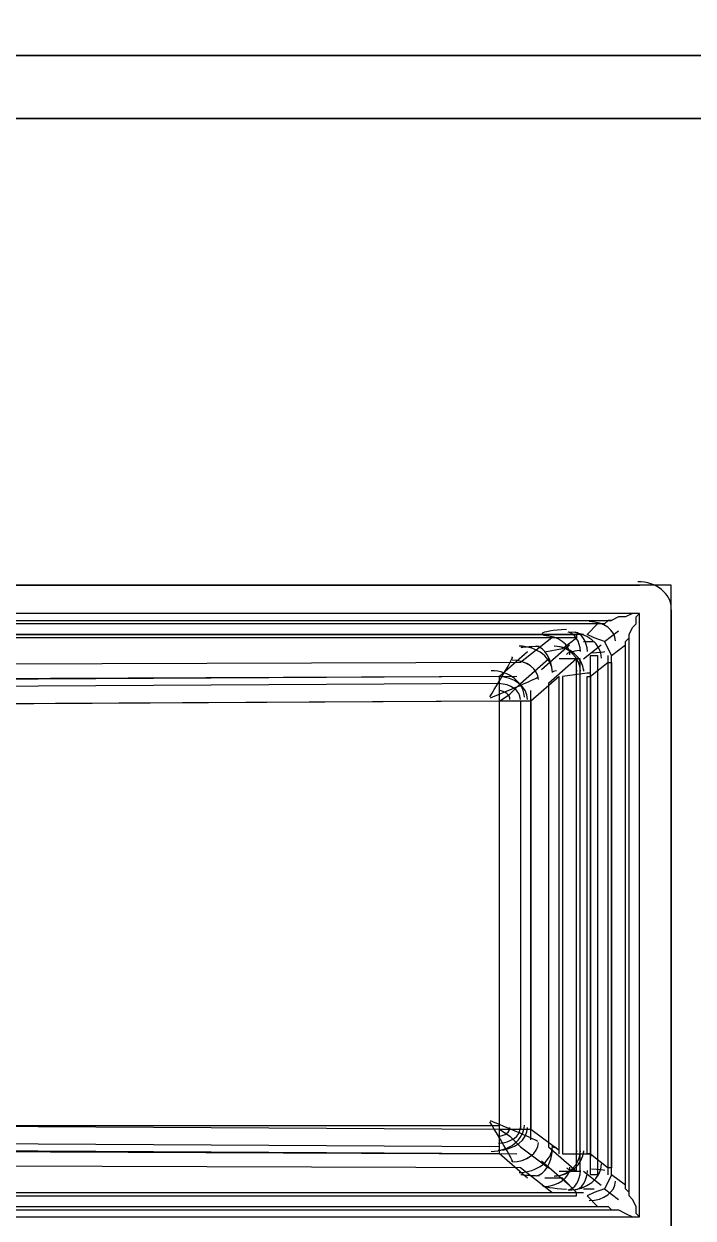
# Model space of a CAD drawing. Header units: millimetres. Extents: x -5841 to 140562, y 1006 to 102310.
# Drawn here: x 97407.5 to 97609.5, y 16546 to 16906.2 of the extents above; entities that cross this region are included whole.
import ezdxf

# ---------------------------------------------------------------- set-up
doc = ezdxf.new("R2010")
doc.units = ezdxf.units.MM
doc.header["$LTSCALE"] = 10
for name, color, linetype in [('PDF18_0', 7, 'Continuous'), ('PDF18_1-EeAa_3D-01', 7, 'Continuous'), ('PDF18_1-Electrical_App-01', 7, 'Continuous')]:
    doc.layers.add(name, color=color, linetype=linetype)
for name, color, linetype, true_color in [('PDF18_1-Base-01', 7, 'Continuous', 0xddc16e), ('PDF18_1-Cab-01', 7, 'Continuous', 0x545454), ('PDF18_1-Cab_2D-01', 7, 'Continuous', 0x545454), ('PDF18_1-Cab_IComp-01', 7, 'Continuous', 0xddc16e), ('PDF18_1-Cab_Inside-01', 7, 'Continuous', 0xddc16e), ('PDF18_1-Cab_Outside-01', 7, 'Continuous', 0xddc16e)]:
    doc.layers.add(name, color=color, linetype=linetype, true_color=true_color)

msp = doc.modelspace()

# ---------------------------------------------------------------- linework, layer by layer
at = {"layer": 'PDF18_0', "lineweight": 25}
for points in [[(97083.22314, 16896.69468), (97710.79891, 16896.69468), (97710.79891, 17532.73691), (97083.22314, 17532.73691)], [(97083.22314, 15997.13413), (97710.79891, 15997.13413), (97710.79891, 16896.69468), (97083.22314, 16896.69468)]]:
    msp.add_lwpolyline(points, close=True, dxfattribs=at)
at = {"layer": 'PDF18_1-Base-01', "lineweight": 25}
msp.add_lwpolyline([(97636.71746, 16016.18365), (97636.71746, 16877.64517), (97152.01306, 16877.64517), (97152.01306, 16016.18365)], close=True, dxfattribs=at)
at = {"layer": 'PDF18_1-Cab-01', "lineweight": 25}
for points in [[(97686.45786, 16896.69468), (97686.45786, 17532.73691), (97083.22314, 17532.73691), (97083.22314, 16896.69468)], [(97686.45786, 15997.13413), (97686.45786, 16896.69468), (97083.22314, 16896.69468), (97083.22314, 15997.13413)]]:
    msp.add_lwpolyline(points, close=True, dxfattribs=at)
at = {"layer": 'PDF18_1-Cab_2D-01', "lineweight": 25}
for points in [[(97083.22314, 16896.69468), (97686.45786, 16896.69468), (97686.45786, 17532.73691), (97083.22314, 17532.73691)], [(97083.22314, 15997.13413), (97686.45786, 15997.13413), (97686.45786, 16896.69468), (97083.22314, 16896.69468)]]:
    msp.add_lwpolyline(points, close=True, dxfattribs=at)
at = {"layer": 'PDF18_1-Cab_IComp-01', "lineweight": 25}
for points in [[(97152.01306, 16877.64517), (97636.71746, 16877.64517), (97636.71746, 16016.18365), (97152.01306, 16016.18365)], [(97152.01306, 16016.18365), (97636.71746, 16016.18365), (97636.71746, 16877.64517), (97152.01306, 16877.64517), (97152.01306, 16016.18365), (97636.71746, 16016.18365)], [(97152.01306, 16877.64517), (97152.01306, 16016.18365), (97152.01306, 16877.64517), (97636.71746, 16877.64517), (97636.71746, 16016.18365), (97152.01306, 16016.18365)], [(97152.01306, 16016.18365), (97636.71746, 16016.18365), (97636.71746, 16877.64517), (97152.01306, 16877.64517), (97152.01306, 16016.18365), (97636.71746, 16016.18365)]]:
    msp.add_lwpolyline(points, close=True, dxfattribs=at)
msp.add_lwpolyline([(97636.71746, 16877.64517), (97152.01306, 16877.64517), (97636.71746, 16877.64517)], dxfattribs=at)
msp.add_lwpolyline([(97636.71746, 16877.64517), (97152.01306, 16877.64517), (97636.71746, 16877.64517)], dxfattribs=at)
at = {"layer": 'PDF18_1-Cab_Inside-01', "lineweight": 25}
msp.add_lwpolyline([(97083.22314, 16016.18365), (97661.05851, 16016.18365), (97661.05851, 16877.64517), (97083.22314, 16877.64517), (97083.22314, 16016.18365), (97661.05851, 16016.18365), (97661.05851, 16877.64517), (97083.22314, 16877.64517)], close=True, dxfattribs=at)
at = {"layer": 'PDF18_1-Cab_Outside-01', "lineweight": 25}
for points in [[(97083.22314, 16915.7442), (97661.05851, 16915.7442), (97661.05851, 16896.69468), (97083.22314, 16896.69468), (97661.05851, 16896.69468), (97661.05851, 16915.7442), (97083.22314, 16915.7442)], [(97083.22314, 16877.64517), (97661.05851, 16877.64517), (97661.05851, 16896.69468), (97661.05851, 16877.64517), (97083.22314, 16877.64517)], [(97083.22314, 16877.64517), (97661.05851, 16877.64517), (97661.05851, 16896.69468), (97083.22314, 16896.69468)], [(97083.22314, 16896.69468), (97661.05851, 16896.69468), (97083.22314, 16896.69468), (97661.05851, 16896.69468), (97083.22314, 16896.69468)], [(97083.22314, 16896.69468), (97661.05851, 16896.69468), (97083.22314, 16896.69468)], [(97083.22314, 16896.69468), (97661.05851, 16896.69468), (97083.22314, 16896.69468)], [(97661.05851, 16877.64517), (97083.22314, 16877.64517), (97661.05851, 16877.64517)], [(97661.05851, 16877.64517), (97083.22314, 16877.64517), (97661.05851, 16877.64517)]]:
    msp.add_lwpolyline(points, dxfattribs=at)
for points in [[(97083.22314, 16896.69468), (97083.22314, 16915.7442), (97661.05851, 16915.7442), (97661.05851, 16896.69468)], [(97083.22314, 16896.69468), (97661.05851, 16896.69468), (97661.05851, 16877.64517), (97083.22314, 16877.64517)], [(97083.22314, 16877.64517), (97661.05851, 16877.64517), (97661.05851, 16016.18365), (97083.22314, 16016.18365)], [(97083.22314, 16877.64517), (97083.22314, 16016.18365), (97083.22314, 16877.64517), (97661.05851, 16877.64517), (97661.05851, 16016.18365), (97083.22314, 16016.18365)]]:
    msp.add_lwpolyline(points, close=True, dxfattribs=at)
at = {"layer": 'PDF18_1-EeAa_3D-01', "lineweight": 25}
for points in [[(97593.32689, 16736.8904), (97173.17919, 16736.8904)], [(97173.17919, 16546.39522), (97593.32689, 16546.39522), (97593.32689, 16728.42395), (97173.17919, 16728.42395)], [(97602.85165, 16729.48225), (97602.85165, 16164.34656)], [(97574.27737, 16722.07411), (97192.22871, 16722.07411)], [(97565.81092, 16567.56135), (97574.27737, 16560.15321), (97574.27737, 16714.66596), (97565.81092, 16707.25781)], [(97580.62721, 16559.0949), (97578.5106, 16559.0949), (97578.5106, 16715.72427), (97580.62721, 16715.72427)], [(97578.5106, 16709.37443), (97578.5106, 16565.44474), (97583.80213, 16561.21151), (97583.80213, 16713.60765)], [(97560.51939, 16701.96628), (97560.51939, 16572.85288), (97568.98584, 16566.50305), (97568.98584, 16709.37443)], [(97375.31574, 16573.91119), (97550.99463, 16573.91119), (97550.99463, 16701.96628), (97375.31574, 16700.90798)]]:
    msp.add_lwpolyline(points, close=True, dxfattribs=at)
for points in [[(97593.32689, 16736.8904), (97593.32689, 16736.8904)], [(97593.32689, 16736.8904), (97593.32689, 16736.8904)], [(97600.73503, 16734.77378), (97600.73503, 16734.77378)], [(97185.87887, 16549.57014), (97580.62721, 16549.57014), (97581.68552, 16549.57014), (97582.74382, 16549.57014), (97583.80213, 16549.57014), (97584.86044, 16548.51183), (97586.97705, 16548.51183), (97589.09366, 16547.45353), (97591.21028, 16546.39522), (97593.32689, 16546.39522), (97592.26858, 16547.45353), (97592.26858, 16549.57014), (97591.21028, 16551.68675), (97590.15197, 16552.74506), (97590.15197, 16553.80337), (97589.09366, 16554.86167), (97589.09366, 16555.91998), (97589.09366, 16718.89919), (97589.09366, 16719.95749), (97590.15197, 16721.0158), (97590.15197, 16722.07411), (97591.21028, 16724.19072), (97592.26858, 16725.24903), (97592.26858, 16727.36564), (97593.32689, 16728.42395), (97591.21028, 16728.42395), (97589.09366, 16727.36564), (97586.97705, 16727.36564), (97584.86044, 16726.30733), (97583.80213, 16726.30733), (97582.74382, 16725.24903), (97581.68552, 16725.24903), (97580.62721, 16725.24903), (97185.87887, 16725.24903)], [(97593.32689, 16728.42395), (97593.32689, 16728.42395)], [(97602.85165, 16729.48225), (97602.85165, 16729.48225)], [(97602.85165, 16729.48225), (97602.85165, 16729.48225)], [(97602.85165, 16729.48225), (97602.85165, 16729.48225)], [(97181.64565, 16726.30733), (97584.86044, 16726.30733)], [(97584.86044, 16715.72427), (97583.80213, 16717.84088), (97582.74382, 16719.95749), (97579.5689, 16721.0158), (97577.45229, 16722.07411), (97580.62721, 16725.24903)], [(97580.62721, 16725.24903), (97580.62721, 16725.24903)], [(97564.75261, 16716.78257), (97570.04414, 16717.84088), (97574.27737, 16721.0158), (97192.22871, 16721.0158), (97196.46194, 16717.84088), (97201.75347, 16716.78257)], [(97566.86923, 16721.0158), (97557.34447, 16713.60765), (97210.21992, 16712.54935), (97199.63686, 16721.0158)], [(97566.86923, 16721.0158), (97566.86923, 16721.0158)], [(97576.39398, 16722.07411), (97574.27737, 16722.07411), (97574.27737, 16721.0158)], [(97574.27737, 16722.07411), (97574.27737, 16722.07411)], [(97574.27737, 16722.07411), (97574.27737, 16722.07411)], [(97574.27737, 16721.0158), (97574.27737, 16721.0158)], [(97576.39398, 16722.07411), (97576.39398, 16722.07411)], [(97577.45229, 16722.07411), (97577.45229, 16722.07411)], [(97582.74382, 16719.95749), (97586.97705, 16723.13241)], [(97590.15197, 16552.74506), (97590.15197, 16722.07411)], [(97559.46108, 16716.78257), (97550.99463, 16709.37443), (97359.44114, 16708.31612), (97216.56976, 16708.31612), (97216.56976, 16707.25781), (97216.56976, 16706.19951), (97216.56976, 16705.1412), (97216.56976, 16704.0829), (97216.56976, 16703.02459), (97216.56976, 16700.90798), (97212.33654, 16700.90798), (97209.16162, 16700.90798), (97207.045, 16700.90798)], [(97559.46108, 16716.78257), (97559.46108, 16716.78257)], [(97563.69431, 16711.49104), (97572.16076, 16718.89919)], [(97564.75261, 16716.78257), (97564.75261, 16716.78257)], [(97570.04414, 16717.84088), (97570.04414, 16717.84088)], [(97576.39398, 16719.95749), (97579.5689, 16719.95749)], [(97576.39398, 16714.66596), (97581.68552, 16718.89919)], [(97589.09366, 16555.91998), (97584.86044, 16559.0949), (97584.86044, 16715.72427), (97589.09366, 16718.89919)], [(97589.09366, 16718.89919), (97589.09366, 16718.89919)], [(97550.99463, 16701.96628), (97554.16955, 16704.0829), (97556.28616, 16706.19951), (97557.34447, 16707.25781), (97565.81092, 16714.66596)], [(97557.34447, 16713.60765), (97557.34447, 16713.60765)], [(97557.34447, 16713.60765), (97557.34447, 16713.60765)], [(97568.98584, 16560.15321), (97575.33568, 16560.15321), (97575.33568, 16714.66596), (97568.98584, 16714.66596)], [(97574.27737, 16714.66596), (97574.27737, 16714.66596)], [(97578.5106, 16715.72427), (97578.5106, 16715.72427)], [(97580.62721, 16715.72427), (97580.62721, 16715.72427)], [(97583.80213, 16559.0949), (97583.80213, 16715.72427)], [(97583.80213, 16713.60765), (97584.86044, 16713.60765), (97584.86044, 16561.21151), (97583.80213, 16561.21151)], [(97583.80213, 16713.60765), (97583.80213, 16713.60765)], [(97584.86044, 16715.72427), (97584.86044, 16715.72427)], [(97584.86044, 16713.60765), (97584.86044, 16561.21151)], [(97584.86044, 16713.60765), (97584.86044, 16713.60765)], [(97556.28616, 16709.37443), (97298.05937, 16708.31612)], [(97560.51939, 16701.96628), (97558.40277, 16701.96628), (97555.22785, 16701.96628), (97550.99463, 16701.96628), (97550.99463, 16704.0829), (97550.99463, 16706.19951), (97550.99463, 16707.25781), (97550.99463, 16709.37443)], [(97550.99463, 16709.37443), (97550.99463, 16709.37443)], [(97568.98584, 16565.44474), (97568.98584, 16709.37443)], [(97568.98584, 16709.37443), (97568.98584, 16709.37443)], [(97578.5106, 16710.43273), (97577.45229, 16710.43273), (97570.04414, 16709.37443), (97570.04414, 16565.44474), (97577.45229, 16565.44474), (97577.45229, 16709.37443), (97578.5106, 16709.37443), (97578.5106, 16565.44474), (97577.45229, 16565.44474), (97578.5106, 16565.44474), (97578.5106, 16564.38643)], [(97570.04414, 16709.37443), (97570.04414, 16709.37443)], [(97577.45229, 16710.43273), (97577.45229, 16710.43273)], [(97577.45229, 16709.37443), (97577.45229, 16709.37443)], [(97578.5106, 16710.43273), (97578.5106, 16710.43273)], [(97578.5106, 16709.37443), (97578.5106, 16709.37443)], [(97550.99463, 16707.25781), (97359.44114, 16706.19951), (97216.56976, 16706.19951)], [(97565.81092, 16707.25781), (97565.81092, 16707.25781)], [(97560.51939, 16569.67797), (97560.51939, 16705.1412)], [(97359.44114, 16573.91119), (97550.99463, 16572.85288), (97550.99463, 16701.96628), (97359.44114, 16700.90798)], [(97550.99463, 16701.96628), (97550.99463, 16701.96628)], [(97550.99463, 16701.96628), (97550.99463, 16701.96628)], [(97557.34447, 16701.96628), (97557.34447, 16572.85288)], [(97560.51939, 16701.96628), (97560.51939, 16701.96628)], [(97550.99463, 16573.91119), (97550.99463, 16573.91119)], [(97550.99463, 16565.44474), (97550.99463, 16566.50305), (97550.99463, 16567.56135), (97550.99463, 16568.61966), (97550.99463, 16570.73627), (97550.99463, 16572.85288), (97555.22785, 16572.85288), (97558.40277, 16572.85288), (97560.51939, 16572.85288)], [(97550.99463, 16572.85288), (97554.16955, 16570.73627), (97556.28616, 16568.61966), (97557.34447, 16567.56135), (97565.81092, 16561.21151)], [(97550.99463, 16572.85288), (97550.99463, 16572.85288)], [(97560.51939, 16572.85288), (97560.51939, 16572.85288)], [(97559.46108, 16558.03659), (97550.99463, 16565.44474), (97359.44114, 16566.50305), (97216.56976, 16566.50305), (97207.045, 16558.03659)], [(97550.99463, 16567.56135), (97359.44114, 16568.61966), (97216.56976, 16568.61966)], [(97298.05937, 16566.50305), (97556.28616, 16565.44474)], [(97550.99463, 16565.44474), (97550.99463, 16565.44474)], [(97565.81092, 16567.56135), (97565.81092, 16567.56135)], [(97565.81092, 16567.56135), (97565.81092, 16567.56135)], [(97568.98584, 16566.50305), (97568.98584, 16566.50305)], [(97570.04414, 16565.44474), (97570.04414, 16565.44474)], [(97577.45229, 16565.44474), (97577.45229, 16565.44474)], [(97578.5106, 16565.44474), (97578.5106, 16565.44474)], [(97566.86923, 16553.80337), (97557.34447, 16561.21151), (97210.21992, 16562.26982), (97208.10331, 16563.32813)], [(97563.69431, 16563.32813), (97572.16076, 16555.91998)], [(97578.5106, 16564.38643), (97578.5106, 16564.38643)], [(97201.75347, 16558.03659), (97196.46194, 16558.03659), (97192.22871, 16553.80337), (97574.27737, 16553.80337), (97570.04414, 16558.03659), (97564.75261, 16558.03659)], [(97557.34447, 16561.21151), (97557.34447, 16561.21151)], [(97559.46108, 16558.03659), (97559.46108, 16558.03659)], [(97564.75261, 16558.03659), (97564.75261, 16558.03659)], [(97570.04414, 16558.03659), (97570.04414, 16558.03659)], [(97574.27737, 16560.15321), (97574.27737, 16560.15321)], [(97576.39398, 16560.15321), (97581.68552, 16555.91998)], [(97584.86044, 16559.0949), (97583.80213, 16556.97829), (97582.74382, 16554.86167), (97579.5689, 16553.80337), (97577.45229, 16552.74506), (97580.62721, 16549.57014)], [(97578.5106, 16559.0949), (97578.5106, 16559.0949)], [(97580.62721, 16559.0949), (97580.62721, 16559.0949)], [(97583.80213, 16561.21151), (97583.80213, 16561.21151)], [(97584.86044, 16561.21151), (97584.86044, 16561.21151)], [(97584.86044, 16559.0949), (97584.86044, 16559.0949)], [(97576.39398, 16554.86167), (97579.5689, 16554.86167)], [(97582.74382, 16554.86167), (97586.97705, 16551.68675)], [(97589.09366, 16555.91998), (97589.09366, 16555.91998)], [(97190.1121, 16553.80337), (97192.22871, 16553.80337), (97192.22871, 16552.74506), (97574.27737, 16552.74506), (97574.27737, 16553.80337), (97576.39398, 16553.80337)], [(97192.22871, 16553.80337), (97574.27737, 16553.80337)], [(97566.86923, 16553.80337), (97566.86923, 16553.80337)], [(97574.27737, 16553.80337), (97574.27737, 16553.80337)], [(97574.27737, 16553.80337), (97574.27737, 16553.80337)], [(97574.27737, 16552.74506), (97574.27737, 16552.74506)], [(97576.39398, 16553.80337), (97576.39398, 16553.80337)], [(97576.39398, 16552.74506), (97576.39398, 16552.74506)], [(97577.45229, 16552.74506), (97577.45229, 16552.74506)], [(97181.64565, 16548.51183), (97584.86044, 16548.51183)], [(97580.62721, 16549.57014), (97580.62721, 16549.57014)], [(97593.32689, 16546.39522), (97593.32689, 16546.39522)]]:
    msp.add_lwpolyline(points, dxfattribs=at)
for centre, radius, start, end in [((97567.5195, 16710.60069), 7.9372, 2.5957963, 88.3990797), ((97569.44969, 16710.82652), 4.93657, 0.7617514, 5.1954991), ((97570.22796, 16710.91626), 6.27213, 0.3198545, 5.0690773), ((97567.5195, 16566.66561), 7.9372, 271.6009202, 357.4042039), ((97569.44968, 16566.43978), 4.93658, 354.804505, 359.2382473), ((97570.22796, 16566.35004), 6.27212, 354.9309187, 359.6801479)]:
    msp.add_arc(centre, radius, start, end, dxfattribs=at)
for points in [[(97602.85165, 16730.01141), (97602.85165, 16734.39552), (97598.34971, 16737.9487), (97592.79774, 16737.9487)], [(97602.85165, 16730.01141), (97602.85165, 16734.39552), (97598.34971, 16737.9487), (97592.79774, 16737.9487)], [(97586.03802, 16720.11518), (97585.9997, 16723.31308), (97582.45222, 16725.91744), (97578.09229, 16725.94851)], [(97571.28567, 16723.57453), (97567.05038, 16723.30838), (97564.31783, 16722.8683), (97563.87781, 16722.38145)], [(97572.27894, 16715.88178), (97572.24064, 16719.07987), (97568.69272, 16721.6839), (97564.33251, 16721.71416)], [(97575.4683, 16716.92796), (97575.30587, 16719.96816), (97573.67005, 16722.50308), (97571.71776, 16722.73995)], [(97581.80752, 16714.89795), (97581.80794, 16719.259), (97577.35287, 16722.77564), (97571.82964, 16722.77408)], [(97581.80531, 16714.90203), (97581.81093, 16719.26234), (97577.36107, 16722.77658), (97571.8391, 16722.77277)], [(97577.58276, 16716.92796), (97577.42033, 16719.96816), (97575.78451, 16722.50308), (97573.83222, 16722.73995)], [(97566.98877, 16710.59784), (97566.94653, 16714.95902), (97562.45691, 16718.50494), (97556.93352, 16718.53952)], [(97563.00587, 16718.45263), (97559.86356, 16718.36391), (97557.83619, 16718.21722), (97557.50972, 16718.05494)], [(97567.00603, 16710.54108), (97566.77754, 16714.68807), (97564.65516, 16718.15611), (97562.14122, 16718.49034)], [(97576.48687, 16710.94807), (97576.17083, 16715.10825), (97572.28209, 16718.42265), (97567.5733, 16718.54519)], [(97575.32016, 16717.22361), (97572.99758, 16716.95747), (97571.49908, 16716.51738), (97571.25778, 16716.03054)], [(97578.7662, 16716.5078), (97581.08878, 16716.59652), (97582.58728, 16716.74321), (97582.82857, 16716.90549)], [(97548.0783, 16703.26724), (97551.83873, 16709.31478), (97554.77846, 16714.41076), (97554.96983, 16715.2136)], [(97554.73499, 16715.31562), (97554.72602, 16715.29726), (97554.71709, 16715.27359), (97554.70822, 16715.24464)], [(97562.7531, 16708.47364), (97562.7148, 16711.67172), (97559.16689, 16714.27576), (97554.80668, 16714.30602)], [(97562.75145, 16708.46995), (97562.69178, 16711.65225), (97559.16112, 16714.25129), (97554.8235, 16714.30599)], [(97558.52232, 16703.1897), (97558.48007, 16707.55087), (97553.99046, 16711.09679), (97548.46706, 16711.13138)], [(97559.46108, 16702.49544), (97559.46108, 16706.24705), (97555.52964, 16709.30622), (97550.6267, 16709.37339)], [(97568.19307, 16711.04449), (97567.50996, 16710.95577), (97567.06922, 16710.80908), (97566.99825, 16710.6468)], [(97548.28787, 16702.97522), (97555.86868, 16706.02237), (97561.96805, 16708.68373), (97562.58643, 16709.21415)], [(97557.34447, 16702.49544), (97557.34447, 16705.04509), (97554.44239, 16707.1431), (97550.76312, 16707.25368)], [(97563.23945, 16708.9904), (97563.23042, 16708.98158), (97563.22142, 16708.97021), (97563.21244, 16708.9563)], [(97554.16955, 16702.49544), (97554.16955, 16703.85242), (97552.73091, 16704.98928), (97550.84167, 16705.12777)], [(97554.96983, 16563.11101), (97554.77846, 16563.91384), (97551.83873, 16569.00983), (97548.0783, 16575.05736)], [(97562.58643, 16569.11046), (97561.96805, 16569.64088), (97555.86868, 16572.30223), (97548.28787, 16575.34939)], [(97548.46706, 16566.13492), (97553.99046, 16566.1695), (97558.48007, 16569.71543), (97558.52232, 16574.0766)], [(97550.6267, 16566.50408), (97555.52964, 16566.57126), (97559.46108, 16569.63042), (97559.46108, 16573.38204)], [(97550.76312, 16568.62379), (97554.44239, 16568.73438), (97557.34447, 16570.83239), (97557.34447, 16573.38204)], [(97550.84167, 16570.74971), (97552.73091, 16570.8882), (97554.16955, 16572.02505), (97554.16955, 16573.38204)], [(97563.21244, 16569.36831), (97563.22142, 16569.3544), (97563.23042, 16569.34302), (97563.23945, 16569.33421)], [(97554.80668, 16562.96028), (97559.16689, 16562.99054), (97562.7148, 16565.59458), (97562.7531, 16568.79266)], [(97554.8235, 16562.96031), (97559.16112, 16563.015), (97562.69178, 16565.61404), (97562.75145, 16568.79635)], [(97556.93352, 16559.78508), (97562.45691, 16559.81967), (97566.94653, 16563.36559), (97566.98877, 16567.72676)], [(97562.14122, 16558.77595), (97564.65516, 16559.11019), (97566.77754, 16562.57823), (97567.00603, 16566.72522)], [(97566.99825, 16567.67781), (97567.06922, 16567.51553), (97567.50996, 16567.36884), (97568.19307, 16567.28012)], [(97567.5733, 16558.72111), (97572.28209, 16558.84365), (97576.17083, 16562.15805), (97576.48687, 16566.31823)], [(97554.70822, 16563.07997), (97554.71709, 16563.05101), (97554.72602, 16563.02734), (97554.73499, 16563.00899)], [(97571.82964, 16554.4933), (97577.35287, 16554.49173), (97581.80794, 16558.00838), (97581.80752, 16562.36942)], [(97571.8391, 16554.49461), (97577.36107, 16554.4908), (97581.81093, 16558.00504), (97581.80531, 16562.36534)], [(97557.50972, 16559.21028), (97557.83619, 16559.048), (97559.86356, 16558.90131), (97563.00587, 16558.81259)], [(97564.33251, 16555.55214), (97568.69272, 16555.5824), (97572.24064, 16558.18643), (97572.27894, 16561.38452)], [(97571.25778, 16561.23576), (97571.49908, 16560.74892), (97572.99758, 16560.30883), (97575.32016, 16560.04269)], [(97571.71776, 16554.52743), (97573.67005, 16554.7643), (97575.30587, 16557.29922), (97575.4683, 16560.33941)], [(97573.83222, 16554.52743), (97575.78451, 16554.7643), (97577.42033, 16557.29922), (97577.58276, 16560.33941)], [(97582.82857, 16560.36188), (97582.58728, 16560.52417), (97581.08878, 16560.67086), (97578.7662, 16560.75958)], [(97563.87781, 16555.94423), (97564.31783, 16555.45739), (97567.05038, 16555.0173), (97571.28567, 16554.75116)], [(97578.09229, 16551.31779), (97582.45222, 16551.34886), (97585.9997, 16553.95322), (97586.03802, 16557.15112)]]:
    msp.add_open_spline(points, degree=3, dxfattribs=at)
at = {"layer": 'PDF18_1-Electrical_App-01', "lineweight": 25}
msp.add_lwpolyline([(97602.85165, 16156.93842), (97602.85165, 16736.8904), (97163.65444, 16736.8904), (97163.65444, 16156.93842)], close=True, dxfattribs=at)

doc.saveas('drawing.dxf')
